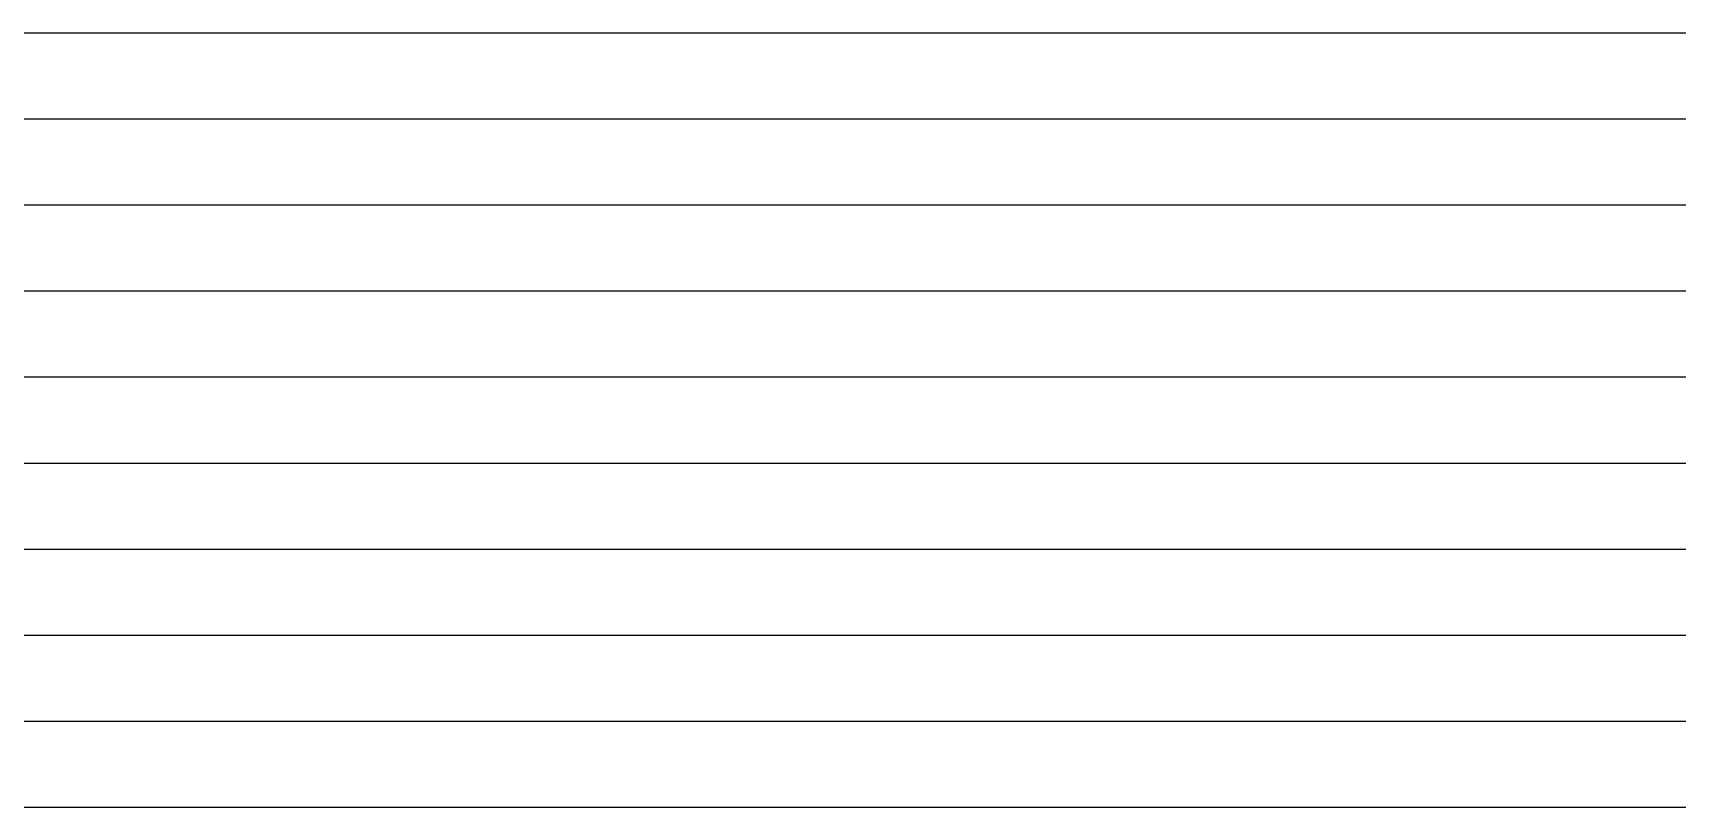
# Model space of a CAD drawing. Extents: x 5279878 to 5976284, y -275259 to -27697.
# Drawn here: x 5377429 to 5390817, y -141352 to -135052 of the extents above; entities that cross this region are included whole.
import ezdxf

# ---------------------------------------------------------------- set-up
doc = ezdxf.new("R2010")
doc.units = 0
doc.header["$LTSCALE"] = 1000
doc.header["$MEASUREMENT"] = 0
doc.layers.add('图层线', color=8, linetype='CONTINUOUS')

msp = doc.modelspace()

# ---------------------------------------------------------------- linework, layer by layer
at = {"layer": '图层线'}
for p, q in [((5318126.8, -135051.7), (5398726.8, -135051.7)), ((5318126.8, -135751.7), (5398726.8, -135751.7)), ((5318126.8, -136451.7), (5398726.8, -136451.7)), ((5318126.8, -137151.7), (5398726.8, -137151.7)), ((5318126.8, -137851.7), (5398726.8, -137851.7)), ((5318126.8, -138551.7), (5398726.8, -138551.7)), ((5318126.8, -139251.7), (5398726.8, -139251.7)), ((5318126.8, -139951.7), (5398726.8, -139951.7)), ((5318126.8, -140651.7), (5398726.8, -140651.7)), ((5318126.8, -141351.7), (5398726.8, -141351.7))]:
    msp.add_line(p, q, dxfattribs=at)

doc.saveas('drawing.dxf')
